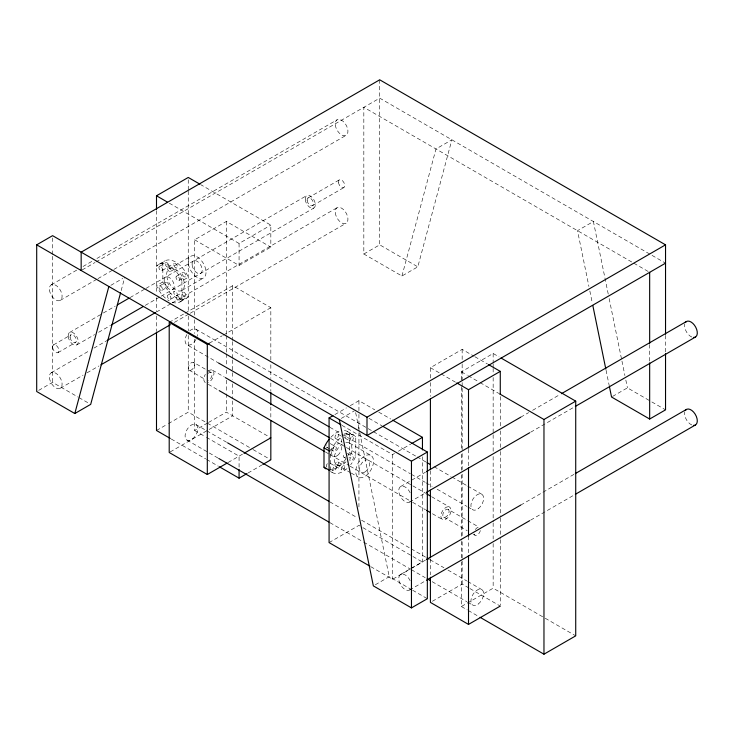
<?xml version="1.0" encoding="UTF-8"?>
<svg xmlns="http://www.w3.org/2000/svg" width="734" height="734" viewBox="0 0 734 734"><rect width="100%" height="100%" fill="white"/><g stroke="black" fill="none" stroke-linecap="round" stroke-linejoin="round"><path stroke-width="0.55" stroke-dasharray="3.67 2.75" d="M121.183 290.572L124.734 277.314M401.938 276.002L435.978 148.965L451.86 139.799L417.811 266.837L401.938 276.002L363.825 254.001L363.825 107.311L632.855 262.634M344.319 430.537A21.561 12.45 -60 0 1 348.797 432.482L349.402 433.188L349.402 452.511L348.797 453.915A21.561 12.45 -60 0 1 347.944 455.585M345.044 435.253A21.561 12.45 -60 0 1 355.146 436.152L355.761 436.858L355.761 456.181L355.146 457.585A21.561 12.45 -60 0 1 350.678 464.695M181.904 280.938L181.298 279.535A21.561 12.45 60 0 0 157.104 265.57L156.498 266.268L163.462 261.9A21.561 12.45 60 0 1 187.647 275.865L188.253 277.268L181.904 280.938L181.904 300.261L181.298 300.968A21.561 12.45 60 0 1 171.187 301.867M51.261 284.829L77.07 269.928M83.025 266.488L92.952 260.763M96.916 258.469L337.099 119.798M82.153 269.928L95.053 262.488M96.044 261.91L379.707 98.145L665.536 263.167M60.243 300.389L96.971 279.186M97.961 278.617L112.852 270.02M113.843 269.442L346.081 135.359M110.834 285.342L122.743 278.461M194.611 315.161L194.611 239.798L226.366 221.457L270.828 247.129L270.828 225.127L201.033 184.83M158.425 264.598L164.774 260.928M159.48 266.314L165.838 262.653M161.847 270.653A2.468 1.422 60 0 0 161.186 266.864A2.468 1.422 60 0 0 158.966 267.938A2.468 1.422 60 0 0 161.847 270.653L174.279 263.552M168.939 268.91L190.537 256.441M170.481 271.442L176.83 267.772M69.638 332.465L102.365 313.565M103.356 312.996L115.266 306.124M130.138 297.536L145.02 288.948M146.011 288.37L306.693 195.602M53.518 344.888L70.987 334.805M308.041 197.941L339.356 179.867M162.847 262.598L162.847 281.929L156.498 285.59L157.104 286.994A21.561 12.45 60 0 0 169.205 300.867M159.434 286.058L165.783 282.388M176.417 276.25L182.931 272.488M169.279 203.162L239.073 243.459L270.828 225.127M161.902 290.334L168.26 286.664M178.885 280.516A2.468 1.422 60 0 0 178.298 276.746A2.468 1.422 60 0 0 176.022 277.746A2.468 1.422 60 0 0 178.885 280.516L185.399 276.755M57.995 352.632L75.455 342.549M312.51 205.685L343.824 187.61M76.813 344.888L94.668 334.585M98.631 332.291L110.531 325.419M145.249 305.372L160.122 296.784M161.113 296.215L313.868 208.025M167.967 295.059L174.325 291.389M182.16 290.288L203.758 277.819M170.435 299.344A2.468 1.422 60 0 0 169.664 295.518A2.468 1.422 60 0 0 167.508 296.738A2.468 1.422 60 0 0 170.435 299.344L176.784 295.674A2.468 1.422 60 0 0 176.013 291.848A2.468 1.422 60 0 0 173.866 293.077A2.468 1.422 60 0 0 176.784 295.674M176.499 295.903L182.849 292.242M51.261 372.744L89.97 350.393M93.943 348.099L106.843 340.649M156.47 312.005L171.352 303.408M172.352 302.83L337.099 207.713M178.968 300.188L185.326 296.518M194.611 239.798L239.073 265.46L270.828 247.129M181.904 300.261L188.253 296.591L187.647 297.298A21.561 12.45 60 0 1 163.462 283.333L162.847 281.929M179.977 301.94L186.335 298.27M38.682 390.378L52.582 382.359L77.987 397.021M169.205 322.354L184.087 313.767M185.078 313.189L232.724 285.682L270.828 307.693L270.828 360.201M60.243 388.304L83.07 375.12M87.043 372.826L98.952 365.954M174.38 322.4L189.271 313.813M190.262 313.234L346.081 223.274M209.3 343.218L222.2 335.768M223.191 335.19L270.828 307.693M363.825 254.001L379.707 244.835L417.811 266.837M156.498 430.491L167.416 424.188M168.407 423.619L188.253 412.159L252.157 449.052M194.611 339.136L194.611 430.491L207.511 423.041M208.502 422.472L226.366 412.159L270.828 437.831M170.196 451.924L232.724 415.82L232.724 399.846M228.155 462.466L243.046 453.869M334.86 414.572L346.411 407.902M350.265 405.682L358.935 400.672L374.817 409.847M341.301 418.398L354.201 410.948M248 473.008L262.891 464.42M430.408 378.01L430.408 367.706L462.163 349.375L473.889 356.137M461.392 379.836L461.392 371.817L493.156 353.485L499.056 356.889M341.98 425.362L392.598 454.585L394.525 453.474M398.378 451.245L410.893 444.024M400.617 486.532L425.436 472.201M520.709 417.196L528.654 412.609M532.618 410.315L560.409 394.277M329.08 542.6L358.935 525.361L361.908 527.085M409.6 502.084L425.481 492.918M530.682 432.179L574.355 406.966M612.541 396.452L627.432 387.855L650.884 401.397M375.34 584.741L389.231 576.722L411.71 589.696M400.617 574.438L425.436 560.115M520.709 505.102L574.309 474.164M370.762 566.666L392.598 579.273L409.93 569.263M410.893 568.712L422.454 562.033L422.454 456.796M409.6 589.998L425.481 580.833M530.682 520.094L574.355 494.881M432.39 601.265L462.163 584.081L469.008 588.026M461.392 561.877L461.392 606.523L493.156 588.191L544.27 617.698M633.846 263.203L648.673 271.763M651.856 401.957L665.536 409.856M474.87 356.706L487.569 364.036M461.392 371.817L467.292 375.221M468.274 375.79L479.091 382.029M480.073 382.597L498.753 393.387M430.408 367.706L440.18 373.349M441.152 373.909L455.814 382.377M378.781 412.141L390.69 419.013M369.028 418.362L381.882 425.784M195.84 329.153L372.496 431.142M373.496 431.72L416.169 456.355M417.16 456.933L426.096 462.09M434.033 466.668L450.905 476.412M451.896 476.981L466.787 485.578M467.778 486.156L481.669 494.175M347.485 431.519L353.834 435.179M349.402 433.188L355.761 436.858M346.42 433.234L352.77 436.904M186.858 334.539A8.982 5.184 -60 0 0 187.032 344.806L218.787 363.137M329.951 427.316L340.86 433.62M341.861 434.198L410.343 473.733M411.334 474.302L425.225 482.33M426.215 482.899L432.17 486.339M437.134 489.202L466.907 506.396M467.907 506.965L472.861 509.827M337.979 434.133A2.468 1.422 -60 0 1 337.099 437.987A2.468 1.422 -60 0 1 335.034 436.629A2.468 1.422 -60 0 1 337.979 434.133L343.42 437.281M344.962 438.097L350.402 441.235M349.659 443.171L371.257 455.64A12.579 7.257 -60 0 1 366.495 475.302A12.579 7.257 -60 0 1 356.192 468.026A12.579 7.257 -60 0 1 371.257 455.64M335.429 438.363L341.778 442.033M212.484 370.193L224.393 377.065M330.52 438.336L345.393 446.923M346.384 447.492L411.847 485.293M412.838 485.862L425.738 493.303M431.684 496.744L449.538 507.047A7.175 4.138 -60 0 1 447.263 518.158A7.175 4.138 -60 0 1 441.051 514.571A7.175 4.138 -60 0 1 449.538 507.047M193.666 362.44A4.468 2.578 -60 0 1 192.253 369.367A4.468 2.578 -60 0 1 188.381 367.138A4.468 2.578 -60 0 1 193.666 362.44L207.254 370.285M208.227 370.844L211.135 372.523M448.19 509.387A4.468 2.578 -60 0 1 446.777 516.314A4.468 2.578 -60 0 1 442.905 514.084A4.468 2.578 -60 0 1 448.19 509.387L466.787 520.122M467.76 520.69L478.522 526.902M349.402 452.511L355.761 456.181M330.227 443.602L335.833 446.841A2.468 1.422 -60 0 1 334.86 450.713A2.468 1.422 -60 0 1 332.869 449.226A2.468 1.422 -60 0 1 335.833 446.841M347.384 453.502L352.825 456.64A2.468 1.422 -60 0 1 352.036 460.466A2.468 1.422 -60 0 1 349.898 459.227A2.468 1.422 -60 0 1 352.825 456.64M326.85 447.345L329.74 449.006M330.483 449.437L333.364 451.107M343.998 457.254L345.815 458.3M189.198 370.184L205.694 379.717M443.721 517.131L467.209 530.691M473.072 534.086L475.036 535.214M208.291 384.332L218.209 390.057M325.327 451.905L329.3 454.19M330.291 454.768L349.136 465.64M350.127 466.218L411.618 501.726M412.609 502.295L425.509 509.735M432.445 513.745L442.373 519.47M337.934 461.98L344.283 465.65M336.447 464.539L350.191 472.476M351.173 473.035L358.036 477.008M335.475 466.264L341.824 469.934M330.309 463.347L335.759 466.494A2.468 1.422 -60 0 1 334.97 470.32A2.468 1.422 -60 0 1 332.832 469.081A2.468 1.422 -60 0 1 335.759 466.494M330.566 469.2L333.282 470.769M330.456 471.476L332.273 472.522M253.138 449.612L270.828 459.833M545.252 618.267L575.722 635.855M195.84 424.5L205.759 430.225M206.759 430.803L226.604 442.263M329.823 501.854L357.614 517.901M361.587 520.195L410.214 548.27M411.205 548.839L426.096 557.436M430.06 559.73L443.96 567.749M447.933 570.043L466.787 580.933M467.778 581.502L481.669 589.521M469.98 588.595L500.276 606.082M194.611 430.491L205.474 436.767M206.465 437.336L239.073 456.163L239.073 468.264M362.899 527.654L422.454 562.033M187.032 440.152L218.787 458.493M329.951 522.672L362.697 541.573M363.688 542.151L410.343 569.079M411.334 569.657L425.225 577.676M432.17 581.686L466.907 601.742M467.907 602.32L472.861 605.183M171.242 439.005L205.648 458.869M206.63 459.438L218.429 466.246M461.392 606.523L467.292 609.926M468.274 610.495L479.091 616.744M78.969 397.589L89.713 403.792M412.682 590.255L427.344 598.724M608.238 294.077L593.393 221.512L577.511 230.678L588.934 286.499M609.156 298.545L621.716 359.944M621.946 361.064L624.918 375.579M625.827 380.038L627.432 387.855M589.842 290.967L592.356 303.243M606.064 370.23L609.266 385.864M355.651 412.609L359.532 431.583M359.761 432.702L389.231 576.722M665.536 335.365L665.536 352.559M649.663 344.54L649.663 361.724M500.276 396.562L500.276 426.326M500.276 430.913L500.276 450.373M500.276 451.52L500.276 516.782M500.276 517.92L500.276 538.536M500.276 539.673L500.276 604.935M493.156 353.485L493.156 362.642M493.156 363.789L493.156 367.22M493.156 368.367L493.156 372.945M493.156 377.524L493.156 433.629M493.156 434.767L493.156 451.942M493.156 456.52L493.156 521.782M493.156 522.929L493.156 538.958M493.156 543.536L493.156 588.191M468.512 449.245L468.512 466.42M468.512 536.26L468.512 554.574M462.163 349.375L462.163 363.11M462.163 364.257L462.163 381.432M462.163 382.57L462.163 387.157M462.163 388.295L462.163 452.41M462.163 453.557L462.163 469.586M462.163 474.164L462.163 537.141M462.163 541.72L462.163 560.033M462.163 561.18L462.163 584.081M461.392 386.699L461.392 449.676M461.392 454.254L461.392 470.283M461.392 474.861L461.392 540.123M461.392 541.261L461.392 560.73M430.408 382.588L430.408 396.332M430.408 470.751L430.408 487.926M430.408 558.904L430.408 574.933M392.598 454.585L392.598 579.273M379.707 79.804L379.707 244.835M358.935 400.672L358.935 413.26M358.935 414.407L358.935 431.564M358.935 432.702L358.935 509.35M270.828 364.77L270.828 378.469M270.828 383.029L270.828 391.02M270.828 407.003L270.828 418.417M239.073 243.459L239.073 265.46M232.724 285.682L232.724 340.484M232.724 341.622L232.724 358.743M232.724 359.889L232.724 379.294M232.724 383.864L232.724 398.7M226.366 221.457L226.366 334.511M226.366 335.649L226.366 352.779M226.366 353.916L226.366 365.339M226.366 369.908L226.366 375.615M226.366 380.184L226.366 392.745M226.366 393.883L226.366 412.159M194.611 319.73L194.611 333.429M188.253 179.738L188.253 190.042M188.253 191.189L188.253 311.409M188.253 315.987L188.253 330.869M188.253 335.447L188.253 412.159M156.498 210.667L156.498 293.105M156.498 297.683L156.498 311.427M156.498 316.005L156.498 330.887M52.582 237.954L52.582 255.148M52.582 256.294L52.582 382.359M208.236 370.973A7.175 4.138 -60 0 1 213.97 373.468A7.175 4.138 -60 0 1 208.236 382.588M205.318 382.616A7.175 4.138 -60 0 1 205.318 374.331M480.32 530.526A4.468 2.578 -60 0 1 477.265 534.994A4.468 2.578 -60 0 1 474.219 534.049M475.348 529.553A4.468 2.578 -60 0 1 478.852 527.269M208.08 373.349A4.468 2.578 -60 0 1 212.062 374.579A4.468 2.578 -60 0 1 208.08 380.396M345.98 458.796A21.561 12.45 -60 0 1 330.869 469.815M330.869 437.29A21.561 12.45 -60 0 1 340.649 430.904M326.786 466.998A2.468 1.422 -60 0 1 327.502 463.484M345.457 456.979A2.468 1.422 -60 0 1 343.503 456.374A2.468 1.422 -60 0 1 345.008 453.245M344.118 434.5A2.468 1.422 -60 0 1 346.953 434.069A2.468 1.422 -60 0 1 344.631 437.647M344.228 437.638A2.468 1.422 -60 0 1 344.053 437.574M327.603 447.492A2.468 1.422 -60 0 1 326.602 447.052M326.602 445.263A2.468 1.422 -60 0 1 326.713 444.969M346.998 468.576A21.561 12.45 -60 0 1 330.961 471.549L330.346 470.852L330.346 451.52L330.961 450.116A21.561 12.45 -60 0 1 341.062 437.547M342.127 442.162A2.468 1.422 -60 0 1 341.705 439.418M345.806 442.501A12.579 7.257 -60 0 1 348.999 458.053M346.017 461.824A12.579 7.257 -60 0 1 334.355 461.007A12.579 7.257 -60 0 1 342.356 444.015M189.675 330.951A8.982 5.184 -60 0 1 196.125 329.327A8.982 5.184 -60 0 1 197.345 336.236M196.015 339.42A8.982 5.184 -60 0 1 187.032 344.806M410.15 501.68A8.982 5.184 60 0 1 400.819 497.239A8.982 5.184 60 0 1 400.819 486.422A8.982 5.184 60 0 1 410.15 492.753M691.777 337.034A8.982 5.184 60 0 1 684.813 323.841M410.15 589.595A8.982 5.184 60 0 1 400.819 585.154A8.982 5.184 60 0 1 400.819 574.337A8.982 5.184 60 0 1 410.15 580.667M691.777 424.94A8.982 5.184 60 0 1 684.813 411.756M336.934 465.98A2.468 1.422 -60 0 0 338.08 462.09A2.468 1.422 -60 0 0 335.089 464.292A2.468 1.422 -60 0 0 336.934 465.98M337.704 455.355A7.184 4.147 -60 0 0 340.512 444.107A7.184 4.147 -60 0 0 331.887 451.098A7.184 4.147 -60 0 0 337.704 455.355M343.292 469.65A2.468 1.422 -60 0 0 344.439 465.76A2.468 1.422 -60 0 0 341.438 467.953A2.468 1.422 -60 0 0 343.292 469.65M351.889 440.886A2.468 1.422 -60 0 0 352.926 437.005A2.468 1.422 -60 0 0 349.944 439.327A2.468 1.422 -60 0 0 351.889 440.886M365.651 471.494A7.184 4.147 -60 0 0 368.459 460.236A7.184 4.147 -60 0 0 359.834 467.228A7.184 4.147 -60 0 0 365.651 471.494M478.219 508.708A8.982 5.184 -60 0 0 482.229 494.56A8.982 5.184 -60 0 0 471.356 502.744A8.982 5.184 -60 0 0 478.219 508.708M478.219 604.054A8.982 5.184 -60 0 0 482.229 589.907A8.982 5.184 -60 0 0 471.356 598.091A8.982 5.184 -60 0 0 478.219 604.054M192.381 439.033A8.982 5.184 -60 0 0 196.4 424.885A8.982 5.184 -60 0 0 185.518 433.069A8.982 5.184 -60 0 0 192.381 439.033M49.462 289.93A8.982 5.184 60 0 0 59.619 300.656A8.982 5.184 60 0 0 58.188 287.233A8.982 5.184 60 0 0 49.462 289.93M335.291 124.899A8.982 5.184 60 0 0 345.457 135.634A8.982 5.184 60 0 0 344.026 122.211A8.982 5.184 60 0 0 335.291 124.899M49.462 377.845A8.982 5.184 60 0 0 59.619 388.57A8.982 5.184 60 0 0 58.188 375.147A8.982 5.184 60 0 0 49.462 377.845M335.291 212.814A8.982 5.184 60 0 0 345.457 223.549A8.982 5.184 60 0 0 344.026 210.126A8.982 5.184 60 0 0 335.291 212.814M68.198 336.539A7.175 4.138 60 0 0 76.308 345.108A7.175 4.138 60 0 0 75.162 334.383A7.175 4.138 60 0 0 68.198 336.539M305.252 199.676A7.175 4.138 60 0 0 313.363 208.245A7.175 4.138 60 0 0 312.216 197.529A7.175 4.138 60 0 0 305.252 199.676M338.457 182.399A4.468 2.578 60 0 0 343.521 187.748A4.468 2.578 60 0 0 342.806 181.059A4.468 2.578 60 0 0 338.457 182.399M307.142 200.483A4.468 2.578 60 0 0 312.198 205.823A4.468 2.578 60 0 0 311.491 199.143A4.468 2.578 60 0 0 307.142 200.483M52.619 347.43A4.468 2.578 60 0 0 57.683 352.77A4.468 2.578 60 0 0 56.968 346.09A4.468 2.578 60 0 0 52.619 347.43M70.088 337.346A4.468 2.578 60 0 0 75.152 342.686A4.468 2.578 60 0 0 74.437 336.007A4.468 2.578 60 0 0 70.088 337.346M176.004 297.307A2.468 1.422 60 0 0 178.802 300.261A2.468 1.422 60 0 0 178.408 296.573A2.468 1.422 60 0 0 176.004 297.307M158.939 287.462A2.468 1.422 60 0 0 161.737 290.407A2.468 1.422 60 0 0 161.333 286.71A2.468 1.422 60 0 0 158.939 287.462M167.48 268.662A2.468 1.422 60 0 0 170.306 271.525A2.468 1.422 60 0 0 169.811 267.8A2.468 1.422 60 0 0 167.48 268.662M164.214 281.517A7.184 4.147 60 0 0 172.545 289.618A7.184 4.147 60 0 0 170.848 278.663A7.184 4.147 60 0 0 164.214 281.517M182.353 293.646A2.468 1.422 60 0 0 185.151 296.591A2.468 1.422 60 0 0 184.757 292.903A2.468 1.422 60 0 0 182.353 293.646M165.288 283.792A2.468 1.422 60 0 0 168.086 286.737A2.468 1.422 60 0 0 167.682 283.049A2.468 1.422 60 0 0 165.288 283.792M165.315 264.277A2.468 1.422 60 0 0 168.205 266.983A2.468 1.422 60 0 0 167.545 263.194A2.468 1.422 60 0 0 165.315 264.277M173.83 265.002A2.468 1.422 60 0 0 176.665 267.864A2.468 1.422 60 0 0 176.169 264.13A2.468 1.422 60 0 0 173.83 265.002M182.371 274.076A2.468 1.422 60 0 0 185.243 276.856A2.468 1.422 60 0 0 184.647 273.085A2.468 1.422 60 0 0 182.371 274.076M166.811 276.424A12.579 7.257 60 0 0 181.326 290.737A12.579 7.257 60 0 0 178.518 271.635A12.579 7.257 60 0 0 166.811 276.424M188.409 263.956A12.579 7.257 60 0 0 202.923 278.269A12.579 7.257 60 0 0 200.116 259.166A12.579 7.257 60 0 0 188.409 263.956M192.161 265.378A7.184 4.147 60 0 0 200.492 273.479A7.184 4.147 60 0 0 198.795 262.524A7.184 4.147 60 0 0 192.161 265.378"/><path stroke-width="1.1" d="M665.536 334.218L665.536 244.835L367 417.187L52.582 235.66L36.7 244.835L36.7 391.525L74.813 413.526L108.852 286.489M120.587 292.783L90.695 404.361L74.813 413.526M325.924 468.852A21.561 12.45 -60 0 1 324.611 467.888L323.997 467.182L323.997 447.859L324.611 446.456A21.561 12.45 -60 0 1 329.08 439.345M156.498 209.529L156.498 195.785L188.253 177.454L200.052 184.262M117.247 304.977L129.147 298.105M111.522 324.85L143.268 306.518M107.834 340.081L155.48 312.574M100.943 364.807L170.416 324.694M227.164 463.044L207.309 474.503L169.205 452.493L169.205 322.354L207.309 344.365L209.3 343.218M244.037 453.3L270.828 437.831M369.771 566.097L329.08 542.6L329.08 417.912L332.933 415.692M219.411 466.815L239.073 478.164L247.009 473.586M262.891 464.42L270.828 459.833L270.828 420.701M665.536 263.167L367 435.528L367 417.187M456.787 382.937L468.512 389.708L500.276 371.376L500.276 394.268M411.857 443.464L422.454 437.345L422.454 449.933M36.7 244.835L411.462 461.2L427.344 452.034L427.344 598.724L411.462 607.89L373.349 585.888L339.31 419.545M426.426 471.632L520.709 417.196M561.4 393.699L686.455 321.501M499.735 393.947L543.967 419.49L575.722 401.149L575.722 635.855L543.967 654.196L480.073 617.312M426.472 492.349L529.691 432.748M575.346 406.397L695.437 337.062M609.495 386.974L611.55 397.021L649.663 419.031L665.536 409.856L665.536 353.705M426.426 559.537L520.709 505.102M575.3 473.595L686.455 409.416M426.472 580.255L529.691 520.663M575.346 494.303L695.437 424.977M430.408 577.227L430.408 602.412L468.512 624.414L500.276 606.082M665.536 244.835L379.707 79.804L81.162 252.166L81.162 270.497M501.019 358.018L575.722 401.149M488.55 364.605L500.276 371.376M156.498 195.785L167.306 202.033M392.681 420.16L422.454 437.345M382.864 426.353L427.344 452.034M427.087 462.659L430.06 464.374M329.08 417.912L340.989 424.793M218.787 363.137L328.951 426.748M225.384 377.634L329.529 437.758M426.729 493.881L430.693 496.175M323.997 447.859L329.438 450.997M219.2 390.626L324.336 451.327M426.5 510.314L430.463 512.598M323.997 467.182L329.438 470.329M227.595 442.831L328.832 501.285M427.087 558.005L429.069 559.152M218.787 458.493L328.951 522.094M427.216 578.823L430.188 580.539M170.26 438.437L156.498 430.491L156.498 332.034M592.815 305.482L605.834 369.11M649.663 272.332L649.663 343.393M649.663 362.871L649.663 419.031M543.967 419.49L543.967 654.196M468.512 389.708L468.512 448.098M468.512 467.567L468.512 536.26M468.512 555.721L468.512 624.414M430.408 398.617L430.408 469.604M430.408 490.211L430.408 557.767M411.462 461.2L411.462 607.89M270.828 392.167L270.828 404.718M239.073 469.365L239.073 478.164M207.309 344.365L207.309 474.503M685.446 322.437A8.982 5.184 60 0 1 695.722 327.199A8.982 5.184 60 0 1 693.382 337.457M694.125 425.381A8.982 5.184 60 0 1 693.382 425.371M685.446 410.352A8.982 5.184 60 0 1 695.135 414.095A8.982 5.184 60 0 1 694.814 425.243"/></g></svg>
